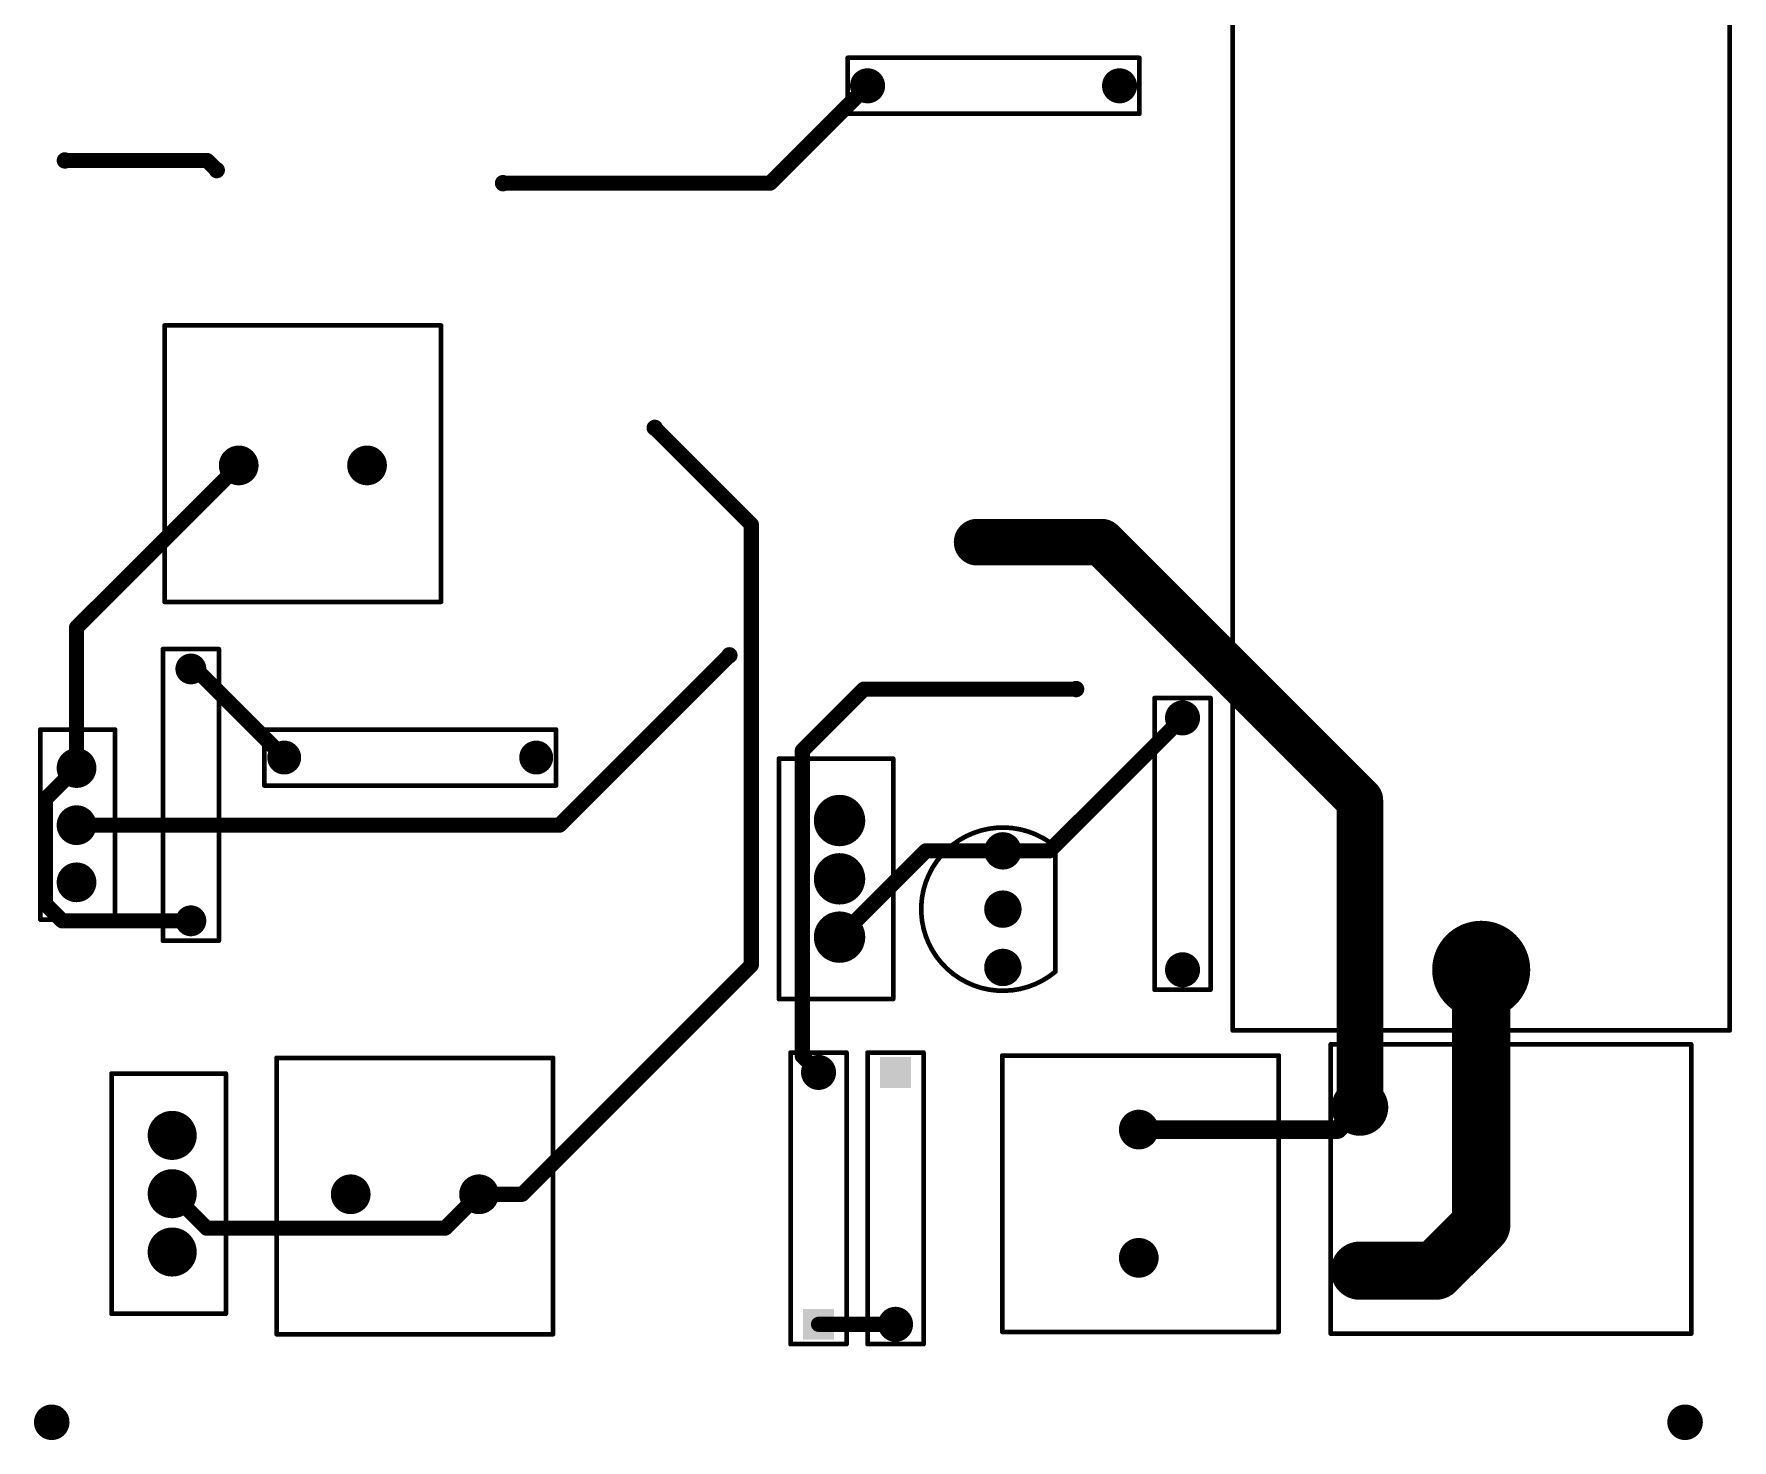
# Model space of a CAD drawing. Header units: millimetres. Extents: x -963 to 6553, y -1367 to 496.
# Drawn here: x 330.3 to 403.1, y 322.9 to 383.2 of the extents above; entities that cross this region are included whole.
import ezdxf

# ---------------------------------------------------------------- set-up
doc = ezdxf.new("R2010")
doc.units = ezdxf.units.MM
doc.header["$LTSCALE"] = 0.5
doc.layers.get('0').update_dxf_attribs({"lineweight": 60})
for name, color, linetype in [('BottomLayer', 5, 'Continuous'), ('MultiLayer', 9, 'Continuous'), ('TopLayer', 1, 'Continuous'), ('TopOverlay', 2, 'Continuous')]:
    doc.layers.add(name, color=color, linetype=linetype)
doc.layers.add('BottomSolder', color=6, linetype='Continuous', plot=False)

# ---------------------------------------------------------------- blocks, each defined once
blk = doc.blocks.new('C_P______100___63B______________4')
at = {"layer": 'BottomLayer', "const_width": 0.7499985}
for points in [[(-3.12502042, 0.07499604, 1), (-2.37501938, 0.07499604, 1)], [(2.37499398, 0.07499604, 1), (3.12499502, 0.07499604, 1)]]:
    blk.add_lwpolyline(points, format="xyb", close=True, dxfattribs=at)
at = {"layer": 'BottomSolder', "const_width": 0.8515984999999999}
for points in [[(-3.17582042, 0.07499604, 1), (-2.32421938, 0.07499604, 1)], [(2.32419398, 0.07499604, 1), (3.17579502, 0.07499604, 1)]]:
    blk.add_lwpolyline(points, format="xyb", close=True, dxfattribs=at)
at = {"layer": 'MultiLayer', "const_width": 0.7499985}
for points in [[(-3.12502042, 0.07499604, 1), (-2.37501938, 0.07499604, 1)], [(2.37499398, 0.07499604, 1), (3.12499502, 0.07499604, 1)]]:
    blk.add_lwpolyline(points, format="xyb", close=True, dxfattribs=at)
at = {"layer": 'TopLayer', "const_width": 0.7499985}
for points in [[(-3.12502042, 0.07499604, 1), (-2.37501938, 0.07499604, 1)], [(2.37499398, 0.07499604, 1), (3.12499502, 0.07499604, 1)]]:
    blk.add_lwpolyline(points, format="xyb", close=True, dxfattribs=at)
at = {"layer": 'TopOverlay', "const_width": 0.1999996}
for points in [[(-5.9250199, -5.925042759999999), (-5.9250199, 5.92497164)], [(-5.9250199, 5.92497164), (5.924994499999999, 5.92497164)], [(5.924994499999999, -5.925042759999999), (5.924994499999999, 5.92497164)], [(-5.9250199, -5.925042759999999), (5.924994499999999, -5.925042759999999)]]:
    blk.add_lwpolyline(points, dxfattribs=at)
at = {"layer": 'TopOverlay', "const_width": 0.0999998}
for points in [[(-5.9750198, 5.92497164, 1), (-5.875019999999999, 5.92497164, 1)], [(-5.9750198, 5.92497164, 1), (-5.875019999999999, 5.92497164, 1)], [(5.8749946, 5.92497164, 1), (5.9749944, 5.92497164, 1)], [(5.8749946, 5.92497164, 1), (5.9749944, 5.92497164, 1)], [(-5.9750198, -5.925042759999999, 1), (-5.875019999999999, -5.925042759999999, 1)], [(-5.9750198, -5.925042759999999, 1), (-5.875019999999999, -5.925042759999999, 1)], [(5.8749946, -5.925042759999999, 1), (5.9749944, -5.925042759999999, 1)], [(5.8749946, -5.925042759999999, 1), (5.9749944, -5.925042759999999, 1)]]:
    blk.add_lwpolyline(points, format="xyb", close=True, dxfattribs=at)
blk = doc.blocks.new('C_P______100___63B______________6')
at = {"layer": 'BottomLayer', "const_width": 0.7499985}
for points in [[(-3.12499756, 0.0750062, 1), (-2.37499652, 0.0750062, 1)], [(2.37501684, 0.0750062, 1), (3.12501788, 0.0750062, 1)]]:
    blk.add_lwpolyline(points, format="xyb", close=True, dxfattribs=at)
at = {"layer": 'BottomSolder', "const_width": 0.8515984999999999}
for points in [[(-3.17579756, 0.0750062, 1), (-2.32419652, 0.0750062, 1)], [(2.32421684, 0.0750062, 1), (3.17581788, 0.0750062, 1)]]:
    blk.add_lwpolyline(points, format="xyb", close=True, dxfattribs=at)
at = {"layer": 'MultiLayer', "const_width": 0.7499985}
for points in [[(-3.12499756, 0.0750062, 1), (-2.37499652, 0.0750062, 1)], [(2.37501684, 0.0750062, 1), (3.12501788, 0.0750062, 1)]]:
    blk.add_lwpolyline(points, format="xyb", close=True, dxfattribs=at)
at = {"layer": 'TopLayer', "const_width": 0.7499985}
for points in [[(-3.12499756, 0.0750062, 1), (-2.37499652, 0.0750062, 1)], [(2.37501684, 0.0750062, 1), (3.12501788, 0.0750062, 1)]]:
    blk.add_lwpolyline(points, format="xyb", close=True, dxfattribs=at)
at = {"layer": 'TopOverlay', "const_width": 0.1999996}
for points in [[(-5.92499704, -5.924981799999999), (-5.92499704, 5.924981799999999)], [(5.92501736, 5.924981799999999), (-5.92499704, 5.924981799999999)], [(5.92501736, -5.924981799999999), (5.92501736, 5.924981799999999)], [(5.92501736, -5.924981799999999), (-5.92499704, -5.924981799999999)]]:
    blk.add_lwpolyline(points, dxfattribs=at)
at = {"layer": 'TopOverlay', "const_width": 0.0999998}
for points in [[(-5.97499694, 5.924981799999999, 1), (-5.87499714, 5.924981799999999, 1)], [(-5.97499694, 5.924981799999999, 1), (-5.87499714, 5.924981799999999, 1)], [(5.87501746, 5.924981799999999, 1), (5.97501726, 5.924981799999999, 1)], [(5.87501746, 5.924981799999999, 1), (5.97501726, 5.924981799999999, 1)], [(-5.97499694, -5.924981799999999, 1), (-5.87499714, -5.924981799999999, 1)], [(-5.97499694, -5.924981799999999, 1), (-5.87499714, -5.924981799999999, 1)], [(5.87501746, -5.924981799999999, 1), (5.97501726, -5.924981799999999, 1)], [(5.87501746, -5.924981799999999, 1), (5.97501726, -5.924981799999999, 1)]]:
    blk.add_lwpolyline(points, format="xyb", close=True, dxfattribs=at)
blk = doc.blocks.new('C_P______100___63B______________17')
at = {"layer": 'BottomLayer', "const_width": 0.7499985}
for points in [[(-3.1249874, 0.07502906, 1), (-2.37498636, 0.07502906, 1)], [(2.3749762, 0.07502906, 1), (3.12497724, 0.07502906, 1)]]:
    blk.add_lwpolyline(points, format="xyb", close=True, dxfattribs=at)
at = {"layer": 'BottomSolder', "const_width": 0.8515984999999999}
for points in [[(-3.1757874, 0.07502906, 1), (-2.32418636, 0.07502906, 1)], [(2.3241762, 0.07502906, 1), (3.17577724, 0.07502906, 1)]]:
    blk.add_lwpolyline(points, format="xyb", close=True, dxfattribs=at)
at = {"layer": 'MultiLayer', "const_width": 0.7499985}
for points in [[(-3.1249874, 0.07502906, 1), (-2.37498636, 0.07502906, 1)], [(2.3749762, 0.07502906, 1), (3.12497724, 0.07502906, 1)]]:
    blk.add_lwpolyline(points, format="xyb", close=True, dxfattribs=at)
at = {"layer": 'TopLayer', "const_width": 0.7499985}
for points in [[(-3.1249874, 0.07502906, 1), (-2.37498636, 0.07502906, 1)], [(2.3749762, 0.07502906, 1), (3.12497724, 0.07502906, 1)]]:
    blk.add_lwpolyline(points, format="xyb", close=True, dxfattribs=at)
at = {"layer": 'TopOverlay', "const_width": 0.1999996}
for points in [[(-5.92498688, 5.92500466), (-5.92498688, -5.92495894)], [(5.92497672, 5.92500466), (-5.92498688, 5.92500466)], [(5.92497672, 5.92500466), (5.92497672, -5.92495894)], [(5.92497672, -5.92495894), (-5.92498688, -5.92495894)]]:
    blk.add_lwpolyline(points, dxfattribs=at)
at = {"layer": 'TopOverlay', "const_width": 0.0999998}
for points in [[(-5.97498678, 5.92500466, 1), (-5.87498698, 5.92500466, 1)], [(-5.97498678, 5.92500466, 1), (-5.87498698, 5.92500466, 1)], [(5.87497682, 5.92500466, 1), (5.97497662, 5.92500466, 1)], [(5.87497682, 5.92500466, 1), (5.97497662, 5.92500466, 1)], [(-5.97498678, -5.92495894, 1), (-5.87498698, -5.92495894, 1)], [(-5.97498678, -5.92495894, 1), (-5.87498698, -5.92495894, 1)], [(5.87497682, -5.92495894, 1), (5.97497662, -5.92495894, 1)], [(5.87497682, -5.92495894, 1), (5.97497662, -5.92495894, 1)]]:
    blk.add_lwpolyline(points, format="xyb", close=True, dxfattribs=at)
blk = doc.blocks.new('VD_BZX_49')
at = {"layer": 'BottomLayer', "const_width": 0.6499986999999999}
for points in [[(-5.725030459999999, -2.794e-05, 1), (-5.075029219999999, -2.794e-05, 1)], [(5.07499874, -2.794e-05, 1), (5.72499998, -2.794e-05, 1)]]:
    blk.add_lwpolyline(points, format="xyb", close=True, dxfattribs=at)
at = {"layer": 'BottomSolder', "const_width": 0.7515987}
for points in [[(-5.77583046, -2.794e-05, 1), (-5.02422922, -2.794e-05, 1)], [(5.02419874, -2.794e-05, 1), (5.77579998, -2.794e-05, 1)]]:
    blk.add_lwpolyline(points, format="xyb", close=True, dxfattribs=at)
at = {"layer": 'MultiLayer', "const_width": 0.6499986999999999}
for points in [[(-5.725030459999999, -2.794e-05, 1), (-5.075029219999999, -2.794e-05, 1)], [(5.07499874, -2.794e-05, 1), (5.72499998, -2.794e-05, 1)]]:
    blk.add_lwpolyline(points, format="xyb", close=True, dxfattribs=at)
at = {"layer": 'TopLayer', "const_width": 0.6499986999999999}
for points in [[(-5.725030459999999, -2.794e-05, 1), (-5.075029219999999, -2.794e-05, 1)], [(5.07499874, -2.794e-05, 1), (5.72499998, -2.794e-05, 1)]]:
    blk.add_lwpolyline(points, format="xyb", close=True, dxfattribs=at)
at = {"layer": 'TopOverlay', "const_width": 0.1999996}
for points in [[(-6.250015439999999, 1.20002046), (-6.250015439999999, -1.20002554)], [(-6.250015439999999, 1.20002046), (6.24998496, 1.20002046)], [(6.24998496, 1.20002046), (6.24998496, -1.20002554)], [(-6.250015439999999, -1.20002554), (6.24998496, -1.20002554)]]:
    blk.add_lwpolyline(points, dxfattribs=at)
at = {"layer": 'TopOverlay', "const_width": 0.0999998}
for points in [[(-6.30001534, 1.20002046, 1), (-6.20001554, 1.20002046, 1)], [(-6.30001534, 1.20002046, 1), (-6.20001554, 1.20002046, 1)], [(6.199985059999999, 1.20002046, 1), (6.299984859999999, 1.20002046, 1)], [(6.199985059999999, 1.20002046, 1), (6.299984859999999, 1.20002046, 1)], [(-6.30001534, -1.20002554, 1), (-6.20001554, -1.20002554, 1)], [(-6.30001534, -1.20002554, 1), (-6.20001554, -1.20002554, 1)], [(6.199985059999999, -1.20002554, 1), (6.299984859999999, -1.20002554, 1)], [(6.199985059999999, -1.20002554, 1), (6.299984859999999, -1.20002554, 1)]]:
    blk.add_lwpolyline(points, format="xyb", close=True, dxfattribs=at)
blk = doc.blocks.new('VD_BZX_50')
at = {"layer": 'BottomLayer', "const_width": 0.6499986999999999}
blk.add_lwpolyline([(5.07497842, 5.08e-06, 1), (5.72497966, 5.08e-06, 1)], format="xyb", close=True, dxfattribs=at)
at = {"layer": 'BottomLayer'}
blk.add_solid([(-4.84000048, 0.56000396), (-5.95999824, 0.56000396), (-4.84000048, -0.5599938), (-5.95999824, -0.5599938)], dxfattribs=at)
at = {"layer": 'BottomSolder', "const_width": 0.7515987}
blk.add_lwpolyline([(5.02417842, 5.08e-06, 1), (5.77577966, 5.08e-06, 1)], format="xyb", close=True, dxfattribs=at)
at = {"layer": 'BottomSolder'}
blk.add_solid([(-4.73840048, 0.66160396), (-6.061598239999999, 0.66160396), (-4.73840048, -0.6615938), (-6.061598239999999, -0.6615938)], dxfattribs=at)
at = {"layer": 'MultiLayer', "const_width": 0.6499986999999999}
blk.add_lwpolyline([(5.07497842, 5.08e-06, 1), (5.72497966, 5.08e-06, 1)], format="xyb", close=True, dxfattribs=at)
at = {"layer": 'MultiLayer'}
blk.add_solid([(-4.84000048, 0.56000396), (-5.95999824, 0.56000396), (-4.84000048, -0.5599938), (-5.95999824, -0.5599938)], dxfattribs=at)
at = {"layer": 'TopLayer', "const_width": 0.6499986999999999}
blk.add_lwpolyline([(5.07497842, 5.08e-06, 1), (5.72497966, 5.08e-06, 1)], format="xyb", close=True, dxfattribs=at)
at = {"layer": 'TopLayer'}
blk.add_solid([(-4.84000048, 0.56000396), (-5.95999824, 0.56000396), (-4.84000048, -0.5599938), (-5.95999824, -0.5599938)], dxfattribs=at)
at = {"layer": 'TopOverlay', "const_width": 0.1999996}
for points in [[(-6.250035759999999, 1.20000268), (-6.250035759999999, -1.19999252)], [(-6.250035759999999, 1.20000268), (6.24996464, 1.20000268)], [(6.24996464, 1.20000268), (6.24996464, -1.19999252)], [(-6.250035759999999, -1.19999252), (6.24996464, -1.19999252)]]:
    blk.add_lwpolyline(points, dxfattribs=at)
at = {"layer": 'TopOverlay', "const_width": 0.0999998}
for points in [[(-6.30003566, 1.20000268, 1), (-6.20003586, 1.20000268, 1)], [(-6.30003566, 1.20000268, 1), (-6.20003586, 1.20000268, 1)], [(6.19996474, 1.20000268, 1), (6.29996454, 1.20000268, 1)], [(6.19996474, 1.20000268, 1), (6.29996454, 1.20000268, 1)], [(-6.30003566, -1.19999252, 1), (-6.20003586, -1.19999252, 1)], [(-6.30003566, -1.19999252, 1), (-6.20003586, -1.19999252, 1)], [(6.19996474, -1.19999252, 1), (6.29996454, -1.19999252, 1)], [(6.19996474, -1.19999252, 1), (6.29996454, -1.19999252, 1)]]:
    blk.add_lwpolyline(points, format="xyb", close=True, dxfattribs=at)
blk = doc.blocks.new('VD_BZX_56')
at = {"layer": 'BottomLayer', "const_width": 0.6499986999999999}
for points in [[(-5.72500506, -2.794e-05, 1), (-5.07500382, -2.794e-05, 1)], [(5.07502414, -2.794e-05, 1), (5.72502538, -2.794e-05, 1)]]:
    blk.add_lwpolyline(points, format="xyb", close=True, dxfattribs=at)
at = {"layer": 'BottomSolder', "const_width": 0.7515987}
for points in [[(-5.77580506, -2.794e-05, 1), (-5.024203819999999, -2.794e-05, 1)], [(5.024224139999999, -2.794e-05, 1), (5.77582538, -2.794e-05, 1)]]:
    blk.add_lwpolyline(points, format="xyb", close=True, dxfattribs=at)
at = {"layer": 'MultiLayer', "const_width": 0.6499986999999999}
for points in [[(-5.72500506, -2.794e-05, 1), (-5.07500382, -2.794e-05, 1)], [(5.07502414, -2.794e-05, 1), (5.72502538, -2.794e-05, 1)]]:
    blk.add_lwpolyline(points, format="xyb", close=True, dxfattribs=at)
at = {"layer": 'TopLayer', "const_width": 0.6499986999999999}
for points in [[(-5.72500506, -2.794e-05, 1), (-5.07500382, -2.794e-05, 1)], [(5.07502414, -2.794e-05, 1), (5.72502538, -2.794e-05, 1)]]:
    blk.add_lwpolyline(points, format="xyb", close=True, dxfattribs=at)
at = {"layer": 'TopOverlay', "const_width": 0.1999996}
for points in [[(-6.249990039999999, -1.20002554), (-6.249990039999999, 1.19996966)], [(-6.249990039999999, 1.19996966), (6.250010359999999, 1.19996966)], [(6.250010359999999, -1.20002554), (6.250010359999999, 1.19996966)], [(-6.249990039999999, -1.20002554), (6.250010359999999, -1.20002554)]]:
    blk.add_lwpolyline(points, dxfattribs=at)
at = {"layer": 'TopOverlay', "const_width": 0.0999998}
for points in [[(-6.29998994, 1.19996966, 1), (-6.19999014, 1.19996966, 1)], [(-6.29998994, 1.19996966, 1), (-6.19999014, 1.19996966, 1)], [(6.20001046, 1.19996966, 1), (6.30001026, 1.19996966, 1)], [(6.20001046, 1.19996966, 1), (6.30001026, 1.19996966, 1)], [(-6.29998994, -1.20002554, 1), (-6.19999014, -1.20002554, 1)], [(-6.29998994, -1.20002554, 1), (-6.19999014, -1.20002554, 1)], [(6.20001046, -1.20002554, 1), (6.30001026, -1.20002554, 1)], [(6.20001046, -1.20002554, 1), (6.30001026, -1.20002554, 1)]]:
    blk.add_lwpolyline(points, format="xyb", close=True, dxfattribs=at)
blk = doc.blocks.new('VD_BZX_57')
at = {"layer": 'BottomLayer', "const_width": 0.55999888}
for points in [[(-5.67996578, 2.032e-05, 1), (-5.1199669, 2.032e-05, 1)], [(5.12001262, 2.032e-05, 1), (5.6800115, 2.032e-05, 1)]]:
    blk.add_lwpolyline(points, format="xyb", close=True, dxfattribs=at)
at = {"layer": 'BottomSolder', "const_width": 0.66159888}
for points in [[(-5.73076578, 2.032e-05, 1), (-5.0691669, 2.032e-05, 1)], [(5.06921262, 2.032e-05, 1), (5.7308115, 2.032e-05, 1)]]:
    blk.add_lwpolyline(points, format="xyb", close=True, dxfattribs=at)
at = {"layer": 'MultiLayer', "const_width": 0.55999888}
for points in [[(-5.67996578, 2.032e-05, 1), (-5.1199669, 2.032e-05, 1)], [(5.12001262, 2.032e-05, 1), (5.6800115, 2.032e-05, 1)]]:
    blk.add_lwpolyline(points, format="xyb", close=True, dxfattribs=at)
at = {"layer": 'TopLayer', "const_width": 0.55999888}
for points in [[(-5.67996578, 2.032e-05, 1), (-5.1199669, 2.032e-05, 1)], [(5.12001262, 2.032e-05, 1), (5.6800115, 2.032e-05, 1)]]:
    blk.add_lwpolyline(points, format="xyb", close=True, dxfattribs=at)
at = {"layer": 'TopOverlay', "const_width": 0.1999996}
for points in [[(-6.250002739999999, -1.19997728), (-6.250002739999999, 1.20001792)], [(6.24999766, 1.20001792), (-6.250002739999999, 1.20001792)], [(6.24999766, -1.19997728), (6.24999766, 1.20001792)], [(6.24999766, -1.19997728), (-6.250002739999999, -1.19997728)]]:
    blk.add_lwpolyline(points, dxfattribs=at)
at = {"layer": 'TopOverlay', "const_width": 0.0999998}
for points in [[(-6.30000264, 1.20001792, 1), (-6.20000284, 1.20001792, 1)], [(-6.30000264, 1.20001792, 1), (-6.20000284, 1.20001792, 1)], [(6.19999776, 1.20001792, 1), (6.29999756, 1.20001792, 1)], [(6.19999776, 1.20001792, 1), (6.29999756, 1.20001792, 1)], [(-6.30000264, -1.19997728, 1), (-6.20000284, -1.19997728, 1)], [(-6.30000264, -1.19997728, 1), (-6.20000284, -1.19997728, 1)], [(6.19999776, -1.19997728, 1), (6.29999756, -1.19997728, 1)], [(6.19999776, -1.19997728, 1), (6.29999756, -1.19997728, 1)]]:
    blk.add_lwpolyline(points, format="xyb", close=True, dxfattribs=at)
blk = doc.blocks.new('VD_BZX_58')
at = {"layer": 'BottomLayer', "const_width": 0.62500002}
for points in [[(-5.712498099999999, -2.54e-05, 1), (-5.08750062, -2.54e-05, 1)], [(5.087480299999999, -2.54e-05, 1), (5.71247778, -2.54e-05, 1)]]:
    blk.add_lwpolyline(points, format="xyb", close=True, dxfattribs=at)
at = {"layer": 'BottomSolder', "const_width": 0.72660002}
for points in [[(-5.7632981, -2.54e-05, 1), (-5.03670062, -2.54e-05, 1)], [(5.0366803, -2.54e-05, 1), (5.763277779999999, -2.54e-05, 1)]]:
    blk.add_lwpolyline(points, format="xyb", close=True, dxfattribs=at)
at = {"layer": 'MultiLayer', "const_width": 0.62500002}
for points in [[(-5.712498099999999, -2.54e-05, 1), (-5.08750062, -2.54e-05, 1)], [(5.087480299999999, -2.54e-05, 1), (5.71247778, -2.54e-05, 1)]]:
    blk.add_lwpolyline(points, format="xyb", close=True, dxfattribs=at)
at = {"layer": 'TopLayer', "const_width": 0.62500002}
for points in [[(-5.712498099999999, -2.54e-05, 1), (-5.08750062, -2.54e-05, 1)], [(5.087480299999999, -2.54e-05, 1), (5.71247778, -2.54e-05, 1)]]:
    blk.add_lwpolyline(points, format="xyb", close=True, dxfattribs=at)
at = {"layer": 'TopOverlay', "const_width": 0.1999996}
for points in [[(-6.24998496, -1.200023), (-6.24998496, 1.1999722)], [(-6.24998496, 1.1999722), (6.250015439999999, 1.1999722)], [(6.250015439999999, -1.200023), (6.250015439999999, 1.1999722)], [(-6.24998496, -1.200023), (6.250015439999999, -1.200023)]]:
    blk.add_lwpolyline(points, dxfattribs=at)
at = {"layer": 'TopOverlay', "const_width": 0.0999998}
for points in [[(-6.299984859999999, 1.1999722, 1), (-6.199985059999999, 1.1999722, 1)], [(-6.299984859999999, 1.1999722, 1), (-6.199985059999999, 1.1999722, 1)], [(6.20001554, 1.1999722, 1), (6.30001534, 1.1999722, 1)], [(6.20001554, 1.1999722, 1), (6.30001534, 1.1999722, 1)], [(-6.299984859999999, -1.200023, 1), (-6.199985059999999, -1.200023, 1)], [(-6.299984859999999, -1.200023, 1), (-6.199985059999999, -1.200023, 1)], [(6.20001554, -1.200023, 1), (6.30001534, -1.200023, 1)], [(6.20001554, -1.200023, 1), (6.30001534, -1.200023, 1)]]:
    blk.add_lwpolyline(points, format="xyb", close=True, dxfattribs=at)
blk = doc.blocks.new('VT_TO92_59')
at = {"layer": 'BottomLayer', "const_width": 0.6999985999999999}
for points in [[(-2.84998414, -1.27e-05, 1), (-2.14998554, -1.27e-05, 1)], [(-0.34996374, -1.27e-05, 1), (0.35003486, -1.27e-05, 1)], [(2.15000586, -1.27e-05, 1), (2.85000446, -1.27e-05, 1)]]:
    blk.add_lwpolyline(points, format="xyb", close=True, dxfattribs=at)
at = {"layer": 'BottomSolder', "const_width": 0.8015985999999999}
for points in [[(-2.90078414, -1.27e-05, 1), (-2.09918554, -1.27e-05, 1)], [(-0.40076374, -1.27e-05, 1), (0.40083486, -1.27e-05, 1)], [(2.09920586, -1.27e-05, 1), (2.90080446, -1.27e-05, 1)]]:
    blk.add_lwpolyline(points, format="xyb", close=True, dxfattribs=at)
at = {"layer": 'MultiLayer', "const_width": 0.6999985999999999}
for points in [[(-2.84998414, -1.27e-05, 1), (-2.14998554, -1.27e-05, 1)], [(-0.34996374, -1.27e-05, 1), (0.35003486, -1.27e-05, 1)], [(2.15000586, -1.27e-05, 1), (2.85000446, -1.27e-05, 1)]]:
    blk.add_lwpolyline(points, format="xyb", close=True, dxfattribs=at)
at = {"layer": 'TopLayer', "const_width": 0.6999985999999999}
for points in [[(-2.84998414, -1.27e-05, 1), (-2.14998554, -1.27e-05, 1)], [(-0.34996374, -1.27e-05, 1), (0.35003486, -1.27e-05, 1)], [(2.15000586, -1.27e-05, 1), (2.85000446, -1.27e-05, 1)]]:
    blk.add_lwpolyline(points, format="xyb", close=True, dxfattribs=at)
at = {"layer": 'TopOverlay', "const_width": 0.1999996}
blk.add_lwpolyline([(-2.68115542, -2.24975674, -2.144506920509559), (2.68115542, -2.24975674)], format="xyb", dxfattribs=at)
at = {"layer": 'TopOverlay', "const_width": 0.0999998}
for points in [[(-2.73115532, -2.24975674, 1), (-2.63115552, -2.24975674, 1)], [(-2.73113754, -2.2497415, 1), (-2.63113774, -2.2497415, 1)], [(2.63115552, -2.24975674, 1), (2.73115532, -2.24975674, 1)], [(2.63115806, -2.2497415, 1), (2.73115786, -2.2497415, 1)]]:
    blk.add_lwpolyline(points, format="xyb", close=True, dxfattribs=at)
at = {"layer": 'TopOverlay', "const_width": 0.1999996}
blk.add_lwpolyline([(2.68115796, -2.2497415), (-2.68113764, -2.2497415)], dxfattribs=at)
blk = doc.blocks.new('VT_TO220_60')
at = {"layer": 'BottomLayer', "const_width": 1.00000054}
for points in [[(-2.9999559, 2.54e-05, 1), (-1.9999579, 2.54e-05, 1)], [(-0.4999863, 2.54e-05, 1), (0.5000117, 2.54e-05, 1)], [(2.0000341, 2.54e-05, 1), (3.0000321, 2.54e-05, 1)]]:
    blk.add_lwpolyline(points, format="xyb", close=True, dxfattribs=at)
at = {"layer": 'BottomSolder', "const_width": 1.10160054}
for points in [[(-3.0507559, 2.54e-05, 1), (-1.9491579, 2.54e-05, 1)], [(-0.5507863, 2.54e-05, 1), (0.5508117, 2.54e-05, 1)], [(1.9492341, 2.54e-05, 1), (3.0508321, 2.54e-05, 1)]]:
    blk.add_lwpolyline(points, format="xyb", close=True, dxfattribs=at)
at = {"layer": 'MultiLayer', "const_width": 1.00000054}
for points in [[(-2.9999559, 2.54e-05, 1), (-1.9999579, 2.54e-05, 1)], [(-0.4999863, 2.54e-05, 1), (0.5000117, 2.54e-05, 1)], [(2.0000341, 2.54e-05, 1), (3.0000321, 2.54e-05, 1)]]:
    blk.add_lwpolyline(points, format="xyb", close=True, dxfattribs=at)
at = {"layer": 'TopLayer', "const_width": 1.00000054}
for points in [[(-2.9999559, 2.54e-05, 1), (-1.9999579, 2.54e-05, 1)], [(-0.4999863, 2.54e-05, 1), (0.5000117, 2.54e-05, 1)], [(2.0000341, 2.54e-05, 1), (3.0000321, 2.54e-05, 1)]]:
    blk.add_lwpolyline(points, format="xyb", close=True, dxfattribs=at)
at = {"layer": 'TopOverlay', "const_width": 0.1999996}
for points in [[(5.1500151, 2.6000202), (-5.1499897, 2.6000202)], [(-5.1499897, -2.2999954), (-5.1499897, 2.6000202)], [(5.1500151, -2.2999954), (5.1500151, 2.6000202)], [(5.1500151, -2.2999954), (-5.1499897, -2.2999954)]]:
    blk.add_lwpolyline(points, dxfattribs=at)
at = {"layer": 'TopOverlay', "const_width": 0.0999998}
for points in [[(-5.199989599999999, 2.6000202, 1), (-5.099989799999999, 2.6000202, 1)], [(-5.199989599999999, 2.6000202, 1), (-5.099989799999999, 2.6000202, 1)], [(5.1000152, 2.6000202, 1), (5.200015, 2.6000202, 1)], [(5.1000152, 2.6000202, 1), (5.200015, 2.6000202, 1)], [(-5.199989599999999, -2.2999954, 1), (-5.099989799999999, -2.2999954, 1)], [(-5.199989599999999, -2.2999954, 1), (-5.099989799999999, -2.2999954, 1)], [(5.1000152, -2.2999954, 1), (5.200015, -2.2999954, 1)], [(5.1000152, -2.2999954, 1), (5.200015, -2.2999954, 1)]]:
    blk.add_lwpolyline(points, format="xyb", close=True, dxfattribs=at)
blk = doc.blocks.new('VT_TO126_61')
at = {"layer": 'BottomLayer', "const_width": 0.7499985}
for points in [[(-2.82502356, 1.524e-05, 1), (-2.07502252, 1.524e-05, 1)], [(-0.37504116, 1.524e-05, 1), (0.37495988, 1.524e-05, 1)], [(2.07499204, 1.524e-05, 1), (2.82499308, 1.524e-05, 1)]]:
    blk.add_lwpolyline(points, format="xyb", close=True, dxfattribs=at)
at = {"layer": 'BottomSolder', "const_width": 0.8515984999999999}
for points in [[(-2.87582356, 1.524e-05, 1), (-2.02422252, 1.524e-05, 1)], [(-0.42584116, 1.524e-05, 1), (0.42575988, 1.524e-05, 1)], [(2.02419204, 1.524e-05, 1), (2.87579308, 1.524e-05, 1)]]:
    blk.add_lwpolyline(points, format="xyb", close=True, dxfattribs=at)
at = {"layer": 'MultiLayer', "const_width": 0.7499985}
for points in [[(-2.82502356, 1.524e-05, 1), (-2.07502252, 1.524e-05, 1)], [(-0.37504116, 1.524e-05, 1), (0.37495988, 1.524e-05, 1)], [(2.07499204, 1.524e-05, 1), (2.82499308, 1.524e-05, 1)]]:
    blk.add_lwpolyline(points, format="xyb", close=True, dxfattribs=at)
at = {"layer": 'TopLayer', "const_width": 0.7499985}
for points in [[(-2.82502356, 1.524e-05, 1), (-2.07502252, 1.524e-05, 1)], [(-0.37504116, 1.524e-05, 1), (0.37495988, 1.524e-05, 1)], [(2.07499204, 1.524e-05, 1), (2.82499308, 1.524e-05, 1)]]:
    blk.add_lwpolyline(points, format="xyb", close=True, dxfattribs=at)
at = {"layer": 'TopOverlay', "const_width": 0.1999996}
for points in [[(-4.05001984, 1.64999924), (-4.05001984, -1.54999436)], [(-4.05001984, 1.64999924), (4.09997656, 1.64999924)], [(4.09997656, 1.64999924), (4.09997656, -1.54999436)], [(-4.05001984, -1.54999436), (4.09997656, -1.54999436)]]:
    blk.add_lwpolyline(points, dxfattribs=at)
at = {"layer": 'TopOverlay', "const_width": 0.0999998}
for points in [[(-4.10001974, 1.64999924, 1), (-4.00001994, 1.64999924, 1)], [(-4.10001974, 1.64999924, 1), (-4.00001994, 1.64999924, 1)], [(4.04997666, 1.64999924, 1), (4.14997646, 1.64999924, 1)], [(4.04997666, 1.64999924, 1), (4.14997646, 1.64999924, 1)], [(-4.10001974, -1.54999436, 1), (-4.00001994, -1.54999436, 1)], [(-4.10001974, -1.54999436, 1), (-4.00001994, -1.54999436, 1)], [(4.04997666, -1.54999436, 1), (4.14997646, -1.54999436, 1)], [(4.04997666, -1.54999436, 1), (4.14997646, -1.54999436, 1)]]:
    blk.add_lwpolyline(points, format="xyb", close=True, dxfattribs=at)
blk = doc.blocks.new('VT_TO220_62')
at = {"layer": 'BottomLayer', "const_width": 0.9499981}
for points in [[(-2.97495976, 1.778e-05, 1), (-2.02495912, 1.778e-05, 1)], [(-0.47499016, 1.778e-05, 1), (0.47501048, 1.778e-05, 1)], [(2.02503024, 1.778e-05, 1), (2.97503088, 1.778e-05, 1)]]:
    blk.add_lwpolyline(points, format="xyb", close=True, dxfattribs=at)
at = {"layer": 'BottomSolder', "const_width": 1.0515981}
for points in [[(-3.02575976, 1.778e-05, 1), (-1.97415912, 1.778e-05, 1)], [(-0.52579016, 1.778e-05, 1), (0.52581048, 1.778e-05, 1)], [(1.97423024, 1.778e-05, 1), (3.02583088, 1.778e-05, 1)]]:
    blk.add_lwpolyline(points, format="xyb", close=True, dxfattribs=at)
at = {"layer": 'MultiLayer', "const_width": 0.9499981}
for points in [[(-2.97495976, 1.778e-05, 1), (-2.02495912, 1.778e-05, 1)], [(-0.47499016, 1.778e-05, 1), (0.47501048, 1.778e-05, 1)], [(2.02503024, 1.778e-05, 1), (2.97503088, 1.778e-05, 1)]]:
    blk.add_lwpolyline(points, format="xyb", close=True, dxfattribs=at)
at = {"layer": 'TopLayer', "const_width": 0.9499981}
for points in [[(-2.97495976, 1.778e-05, 1), (-2.02495912, 1.778e-05, 1)], [(-0.47499016, 1.778e-05, 1), (0.47501048, 1.778e-05, 1)], [(2.02503024, 1.778e-05, 1), (2.97503088, 1.778e-05, 1)]]:
    blk.add_lwpolyline(points, format="xyb", close=True, dxfattribs=at)
at = {"layer": 'TopOverlay', "const_width": 0.1999996}
for points in [[(5.15001256, 2.60001258), (-5.14999224, 2.60001258)], [(-5.14999224, -2.30000302), (-5.14999224, 2.60001258)], [(5.15001256, -2.30000302), (5.15001256, 2.60001258)], [(5.15001256, -2.30000302), (-5.14999224, -2.30000302)]]:
    blk.add_lwpolyline(points, dxfattribs=at)
at = {"layer": 'TopOverlay', "const_width": 0.0999998}
for points in [[(-5.19999214, 2.60001258, 1), (-5.09999234, 2.60001258, 1)], [(-5.19999214, 2.60001258, 1), (-5.09999234, 2.60001258, 1)], [(5.10001266, 2.60001258, 1), (5.20001246, 2.60001258, 1)], [(5.10001266, 2.60001258, 1), (5.20001246, 2.60001258, 1)], [(-5.19999214, -2.30000302, 1), (-5.09999234, -2.30000302, 1)], [(-5.19999214, -2.30000302, 1), (-5.09999234, -2.30000302, 1)], [(5.10001266, -2.30000302, 1), (5.20001246, -2.30000302, 1)], [(5.10001266, -2.30000302, 1), (5.20001246, -2.30000302, 1)]]:
    blk.add_lwpolyline(points, format="xyb", close=True, dxfattribs=at)
blk = doc.blocks.new('B______70')
at = {"layer": 'BottomLayer', "const_width": 1.11499904}
for points in [[(-4.05752808, -7.99999416, 1), (-2.94252904, -7.99999416, 1)], [(2.94245792, -7.99999416, 1), (4.05745696, -7.99999416, 1)]]:
    blk.add_lwpolyline(points, format="xyb", close=True, dxfattribs=at)
at = {"layer": 'BottomSolder', "const_width": 1.21659904}
for points in [[(-4.10832808, -7.99999416, 1), (-2.89172904, -7.99999416, 1)], [(2.89165792, -7.99999416, 1), (4.108256959999999, -7.99999416, 1)]]:
    blk.add_lwpolyline(points, format="xyb", close=True, dxfattribs=at)
at = {"layer": 'MultiLayer', "const_width": 1.11499904}
for points in [[(-4.05752808, -7.99999416, 1), (-2.94252904, -7.99999416, 1)], [(2.94245792, -7.99999416, 1), (4.05745696, -7.99999416, 1)]]:
    blk.add_lwpolyline(points, format="xyb", close=True, dxfattribs=at)
at = {"layer": 'TopLayer', "const_width": 1.11499904}
for points in [[(-4.05752808, -7.99999416, 1), (-2.94252904, -7.99999416, 1)], [(2.94245792, -7.99999416, 1), (4.05745696, -7.99999416, 1)]]:
    blk.add_lwpolyline(points, format="xyb", close=True, dxfattribs=at)
at = {"layer": 'TopOverlay', "const_width": 0.1999996}
for points in [[(-6.19999776, 6.19997744), (6.19997744, 6.19997744)], [(-6.19999776, 6.19997744), (-6.19999776, -9.24997896)], [(6.19997744, 6.19997744), (6.19997744, -9.24997896)], [(-6.19999776, -9.24997896), (6.19997744, -9.24997896)]]:
    blk.add_lwpolyline(points, dxfattribs=at)
at = {"layer": 'TopOverlay', "const_width": 0.0999998}
for points in [[(-6.24999766, 6.19997744, 1), (-6.14999786, 6.19997744, 1)], [(-6.24999766, 6.19997744, 1), (-6.14999786, 6.19997744, 1)], [(6.14997754, 6.19997744, 1), (6.24997734, 6.19997744, 1)], [(6.14997754, 6.19997744, 1), (6.24997734, 6.19997744, 1)], [(-6.24999766, -9.24997896, 1), (-6.14999786, -9.24997896, 1)], [(-6.24999766, -9.24997896, 1), (-6.14999786, -9.24997896, 1)], [(6.14997754, -9.24997896, 1), (6.24997734, -9.24997896, 1)], [(6.14997754, -9.24997896, 1), (6.24997734, -9.24997896, 1)]]:
    blk.add_lwpolyline(points, format="xyb", close=True, dxfattribs=at)
blk = doc.blocks.new('VD_BZX_71')
at = {"layer": 'BottomLayer', "const_width": 0.6499986999999999}
blk.add_lwpolyline([(5.074996199999999, 2.54e-05, 1), (5.72499744, 2.54e-05, 1)], format="xyb", close=True, dxfattribs=at)
at = {"layer": 'BottomLayer'}
blk.add_solid([(-4.839982699999999, 0.5600242799999999), (-5.95998046, 0.5600242799999999), (-4.839982699999999, -0.55997348), (-5.95998046, -0.55997348)], dxfattribs=at)
at = {"layer": 'BottomSolder', "const_width": 0.7515987}
blk.add_lwpolyline([(5.0241962, 2.54e-05, 1), (5.77579744, 2.54e-05, 1)], format="xyb", close=True, dxfattribs=at)
at = {"layer": 'BottomSolder'}
blk.add_solid([(-4.7383827, 0.66162428), (-6.06158046, 0.66162428), (-4.7383827, -0.6615734799999999), (-6.06158046, -0.6615734799999999)], dxfattribs=at)
at = {"layer": 'MultiLayer', "const_width": 0.6499986999999999}
blk.add_lwpolyline([(5.074996199999999, 2.54e-05, 1), (5.72499744, 2.54e-05, 1)], format="xyb", close=True, dxfattribs=at)
at = {"layer": 'MultiLayer'}
blk.add_solid([(-4.839982699999999, 0.5600242799999999), (-5.95998046, 0.5600242799999999), (-4.839982699999999, -0.55997348), (-5.95998046, -0.55997348)], dxfattribs=at)
at = {"layer": 'TopLayer', "const_width": 0.6499986999999999}
blk.add_lwpolyline([(5.074996199999999, 2.54e-05, 1), (5.72499744, 2.54e-05, 1)], format="xyb", close=True, dxfattribs=at)
at = {"layer": 'TopLayer'}
blk.add_solid([(-4.839982699999999, 0.5600242799999999), (-5.95998046, 0.5600242799999999), (-4.839982699999999, -0.55997348), (-5.95998046, -0.55997348)], dxfattribs=at)
at = {"layer": 'TopOverlay', "const_width": 0.1999996}
for points in [[(6.25003322, 1.200023), (-6.24996718, 1.200023)], [(-6.24996718, -1.1999722), (-6.24996718, 1.200023)], [(6.25003322, -1.1999722), (6.25003322, 1.200023)], [(6.25003322, -1.1999722), (-6.24996718, -1.1999722)]]:
    blk.add_lwpolyline(points, dxfattribs=at)
at = {"layer": 'TopOverlay', "const_width": 0.0999998}
for points in [[(-6.29996708, 1.200023, 1), (-6.19996728, 1.200023, 1)], [(-6.29996708, 1.200023, 1), (-6.19996728, 1.200023, 1)], [(6.200033319999999, 1.200023, 1), (6.300033119999999, 1.200023, 1)], [(6.200033319999999, 1.200023, 1), (6.300033119999999, 1.200023, 1)], [(-6.29996708, -1.1999722, 1), (-6.19996728, -1.1999722, 1)], [(-6.29996708, -1.1999722, 1), (-6.19996728, -1.1999722, 1)], [(6.200033319999999, -1.1999722, 1), (6.300033119999999, -1.1999722, 1)], [(6.200033319999999, -1.1999722, 1), (6.300033119999999, -1.1999722, 1)]]:
    blk.add_lwpolyline(points, format="xyb", close=True, dxfattribs=at)

msp = doc.modelspace()

# ---------------------------------------------------------------- linework, layer by layer
at = {"layer": 'BottomLayer'}
for points, const_width in [([(366.0103143553331, 380.9904971743165), (361.8371451553331, 376.8173279743165)], 0.6500012399999999), ([(337.7051410953331, 377.7905264343165), (331.6103399753331, 377.7905264343165)], 0.6500012399999999), ([(338.1195395553332, 377.3761279743165), (337.7051410953331, 377.7905264343165)], 0.6500012399999999), ([(361.8371451553331, 376.8173279743165), (350.3877395553332, 376.8173279743165)], 0.6500012399999999), ([(361.0303395553332, 362.1869279743165), (356.8901395553331, 366.3271279743165)], 0.6500012399999999), ([(339.0603555553331, 364.7154979743165), (332.1103567553331, 357.7654991743165)], 0.6500012399999999), ([(361.0303395553332, 343.2893279743165), (361.0303395553332, 362.1869279743165)], 0.6500012399999999), ([(376.0417395553332, 361.4249279743165), (370.7077395553331, 361.4249279743165)], 2.00000108), ([(387.1103483553333, 350.3563191743165), (376.0417395553332, 361.4249279743165)], 2.00000108), ([(332.1103567553331, 351.7405175743165), (332.1103567553331, 357.7654991743165)], 0.6500012399999999), ([(360.0905395553332, 356.5735279743164), (352.8074959553331, 349.2904843743165)], 0.6500012399999999), ([(337.2103719553331, 355.9904963743165), (337.0103215553331, 355.9904963743165)], 0.6500012399999999), ([(341.0103643553332, 352.1905039743165), (337.2103719553331, 355.9904963743165)], 0.6500012399999999), ([(365.8563395553331, 355.1257279743165), (363.2147395553332, 352.4841279743165)], 0.6500012399999999), ([(374.9495395553331, 355.1257279743165), (365.8563395553331, 355.1257279743165)], 0.6500012399999999), ([(379.5103127553332, 353.8905259743165), (373.8102987553332, 348.1905119743165)], 0.6500012399999999), ([(363.2147395553332, 339.3861099743165), (363.2147395553332, 352.4841279743165)], 0.6500012399999999), ([(332.1103567553331, 351.7405175743165), (330.7789395553332, 350.4091003743165)], 0.6500012399999999), ([(387.1103483553333, 337.1904831743165), (387.1103483553333, 350.3563191743165)], 2.00000108), ([(330.7789395553332, 345.9055279743165), (330.7789395553332, 350.4091003743165)], 0.6500012399999999), ([(352.8074959553331, 349.2904843743165), (332.1103567553331, 349.2904843743165)], 0.6500012399999999), ([(368.5103347553331, 348.1905119743165), (364.8103167553331, 344.4904939743165)], 0.6500012399999999), ([(371.8103535553331, 348.1905119743165), (368.5103347553331, 348.1905119743165)], 0.6500012399999999), ([(373.8102987553332, 348.1905119743165), (371.8103535553331, 348.1905119743165)], 0.6500012399999999), ([(331.4939495553331, 345.1905179743165), (330.7789395553332, 345.9055279743165)], 0.6500012399999999), ([(337.0103215553331, 345.1905179743165), (331.4939495553331, 345.1905179743165)], 0.6500012399999999), ([(392.310337955333, 332.1529519743165), (392.310337955333, 343.0904967743165)], 2.50000008), ([(361.0303395553332, 343.2893279743165), (351.2065339553332, 333.4655223743165)], 0.6500012399999999), ([(363.9103439553331, 338.6905055743165), (363.2147395553332, 339.3861099743165)], 0.6500012399999999), ([(386.710338995333, 336.7905271543165), (386.1603350153331, 336.2405231743165)], 0.80000094), ([(386.7103923353333, 336.7905271543165), (386.710338995333, 336.7905271543165)], 0.6500012399999999), ([(387.1103483553333, 337.1904831743165), (386.7103923353333, 336.7905271543165)], 0.6500012399999999), ([(386.1603350153331, 336.2405231743165), (377.6353355553331, 336.2405231743165)], 0.80000094), ([(337.6891111553332, 332.0117279743165), (336.2103231553331, 333.4905159743165)], 0.6500012399999999), ([(349.3603603553331, 333.4655223743165), (347.9065659553331, 332.0117279743165)], 0.6500012399999999), ([(351.2065339553332, 333.4655223743165), (349.3603603553331, 333.4655223743165)], 0.6500012399999999), ([(392.310337955333, 332.1529519743165), (390.3478831553333, 330.1904971743165)], 2.50000008), ([(347.9065659553331, 332.0117279743165), (337.6891111553332, 332.0117279743165)], 0.6500012399999999), ([(390.3478831553333, 330.1904971743165), (387.1103483553333, 330.1904971743165)], 2.50000008), ([(367.2103119553332, 327.8905271743165), (363.9103439553331, 327.8905271743165)], 0.6500012399999999)]:
    msp.add_lwpolyline(points, dxfattribs=dict(at, const_width=const_width))
for points, const_width in [([(366.1728133953332, 380.9904971743165, -1), (365.8478153153332, 380.9904971743165, -1)], 0.32500062), ([(331.7853408953331, 377.7905264343165, -1), (331.4353390553331, 377.7905264343165, -1)], 0.3499993), ([(331.7728390153331, 377.7905264343165, -1), (331.4478409353331, 377.7905264343165, -1)], 0.32500062), ([(337.8676401353332, 377.7905264343165, -1), (337.5426420553331, 377.7905264343165, -1)], 0.32500062), ([(337.8676401353332, 377.7905264343165, -1), (337.5426420553331, 377.7905264343165, -1)], 0.32500062), ([(338.2945404753332, 377.3761279743165, -1), (337.9445386353332, 377.3761279743165, -1)], 0.3499993), ([(338.2820385953331, 377.3761279743165, -1), (337.9570405153331, 377.3761279743165, -1)], 0.32500062), ([(350.5627404753332, 376.8173279743165, -1), (350.2127386353332, 376.8173279743165, -1)], 0.3499993), ([(350.5502385953331, 376.8173279743165, -1), (350.2252405153331, 376.8173279743165, -1)], 0.32500062), ([(361.9996441953331, 376.8173279743165, -1), (361.6746461153332, 376.8173279743165, -1)], 0.32500062), ([(361.9996441953331, 376.8173279743165, -1), (361.6746461153332, 376.8173279743165, -1)], 0.32500062), ([(357.0651404753331, 366.3271279743165, -1), (356.7151386353331, 366.3271279743165, -1)], 0.3499993), ([(357.0526385953332, 366.3271279743165, -1), (356.7276405153332, 366.3271279743165, -1)], 0.32500062), ([(339.2228545953332, 364.7154979743165, -1), (338.8978565153332, 364.7154979743165, -1)], 0.32500062), ([(361.1928385953331, 362.1869279743165, -1), (360.8678405153331, 362.1869279743165, -1)], 0.32500062), ([(361.1928385953331, 362.1869279743165, -1), (360.8678405153331, 362.1869279743165, -1)], 0.32500062), ([(371.2077385553332, 361.4249279743165, -1), (370.2077405553332, 361.4249279743165, -1)], 1.00000054), ([(376.5417385553332, 361.4249279743165, -1), (375.5417405553331, 361.4249279743165, -1)], 1.00000054), ([(376.5417385553332, 361.4249279743165, -1), (375.5417405553331, 361.4249279743165, -1)], 1.00000054), ([(370.8827404753331, 361.4249279743165, -1), (370.5327386353331, 361.4249279743165, -1)], 0.3499993), ([(332.2728557953332, 357.7654991743165, -1), (331.9478577153332, 357.7654991743165, -1)], 0.32500062), ([(332.2728557953332, 357.7654991743165, -1), (331.9478577153332, 357.7654991743165, -1)], 0.32500062), ([(360.2655404753332, 356.5735279743164, -1), (359.9155386353332, 356.5735279743164, -1)], 0.3499993), ([(360.2530385953331, 356.5735279743164, -1), (359.9280405153331, 356.5735279743164, -1)], 0.32500062), ([(337.1728205953332, 355.9904963743165, -1), (336.8478225153332, 355.9904963743165, -1)], 0.32500062), ([(337.3728709953332, 355.9904963743165, -1), (337.0478729153331, 355.9904963743165, -1)], 0.32500062), ([(337.3728709953332, 355.9904963743165, -1), (337.0478729153331, 355.9904963743165, -1)], 0.32500062), ([(366.0188385953331, 355.1257279743165, -1), (365.6938405153331, 355.1257279743165, -1)], 0.32500062), ([(366.0188385953331, 355.1257279743165, -1), (365.6938405153331, 355.1257279743165, -1)], 0.32500062), ([(375.1245404753331, 355.1257279743165, -1), (374.7745386353331, 355.1257279743165, -1)], 0.3499993), ([(375.1120385953332, 355.1257279743165, -1), (374.7870405153332, 355.1257279743165, -1)], 0.32500062), ([(379.6728117953331, 353.8905259743165, -1), (379.3478137153331, 353.8905259743165, -1)], 0.32500062), ([(341.1728633953331, 352.1905039743165, -1), (340.8478653153331, 352.1905039743165, -1)], 0.32500062), ([(363.3772385953331, 352.4841279743165, -1), (363.0522405153331, 352.4841279743165, -1)], 0.32500062), ([(363.3772385953331, 352.4841279743165, -1), (363.0522405153331, 352.4841279743165, -1)], 0.32500062), ([(332.2728557953332, 351.7405175743165, -1), (331.9478577153332, 351.7405175743165, -1)], 0.32500062), ([(332.2728557953332, 351.7405175743165, -1), (331.9478577153332, 351.7405175743165, -1)], 0.32500062), ([(387.6103473553331, 350.3563191743165, -1), (386.6103493553331, 350.3563191743165, -1)], 1.00000054), ([(387.6103473553331, 350.3563191743165, -1), (386.6103493553331, 350.3563191743165, -1)], 1.00000054), ([(330.9414385953331, 350.4091003743165, -1), (330.6164405153331, 350.4091003743165, -1)], 0.32500062), ([(330.9414385953331, 350.4091003743165, -1), (330.6164405153331, 350.4091003743165, -1)], 0.32500062), ([(332.2728557953332, 349.2904843743165, -1), (331.9478577153332, 349.2904843743165, -1)], 0.32500062), ([(352.9699949953331, 349.2904843743165, -1), (352.6449969153332, 349.2904843743165, -1)], 0.32500062), ([(352.9699949953331, 349.2904843743165, -1), (352.6449969153332, 349.2904843743165, -1)], 0.32500062), ([(368.6728337953332, 348.1905119743165, -1), (368.3478357153331, 348.1905119743165, -1)], 0.32500062), ([(368.6728337953332, 348.1905119743165, -1), (368.3478357153331, 348.1905119743165, -1)], 0.32500062), ([(371.9728525953332, 348.1905119743165, -1), (371.6478545153332, 348.1905119743165, -1)], 0.32500062), ([(371.9728525953332, 348.1905119743165, -1), (371.6478545153332, 348.1905119743165, -1)], 0.32500062), ([(373.9727977953331, 348.1905119743165, -1), (373.6477997153331, 348.1905119743165, -1)], 0.32500062), ([(373.9727977953331, 348.1905119743165, -1), (373.6477997153331, 348.1905119743165, -1)], 0.32500062), ([(330.9414385953331, 345.9055279743165, -1), (330.6164405153331, 345.9055279743165, -1)], 0.32500062), ([(330.9414385953331, 345.9055279743165, -1), (330.6164405153331, 345.9055279743165, -1)], 0.32500062), ([(331.6564485953331, 345.1905179743165, -1), (331.3314505153331, 345.1905179743165, -1)], 0.32500062), ([(331.6564485953331, 345.1905179743165, -1), (331.3314505153331, 345.1905179743165, -1)], 0.32500062), ([(337.1728205953332, 345.1905179743165, -1), (336.8478225153332, 345.1905179743165, -1)], 0.32500062), ([(392.310337955333, 342.0904962343164, -1), (392.310337955333, 344.0904973143165, -1)], 1.99999854), ([(364.9728157953332, 344.4904939743165, -1), (364.6478177153331, 344.4904939743165, -1)], 0.32500062), ([(392.9353379753333, 343.0904967743165, -1), (391.6853379353332, 343.0904967743165, -1)], 1.25000004), ([(361.1928385953331, 343.2893279743165, -1), (360.8678405153331, 343.2893279743165, -1)], 0.32500062), ([(361.1928385953331, 343.2893279743165, -1), (360.8678405153331, 343.2893279743165, -1)], 0.32500062), ([(363.3772385953331, 339.3861099743165, -1), (363.0522405153331, 339.3861099743165, -1)], 0.32500062), ([(363.3772385953331, 339.3861099743165, -1), (363.0522405153331, 339.3861099743165, -1)], 0.32500062), ([(364.0728429953331, 338.6905055743165, -1), (363.7478449153332, 338.6905055743165, -1)], 0.32500062), ([(387.6103473553331, 337.1904831743165, -1), (386.6103493553331, 337.1904831743165, -1)], 1.00000054), ([(386.910338595333, 336.7905271543165, -1), (386.5103393953331, 336.7905271543165, -1)], 0.3999992), ([(386.8728380353331, 336.7905271543165, -1), (386.547839955333, 336.7905271543165, -1)], 0.32500062), ([(386.8728913753331, 336.7905271543165, -1), (386.5478932953332, 336.7905271543165, -1)], 0.32500062), ([(386.8728913753331, 336.7905271543165, -1), (386.5478932953332, 336.7905271543165, -1)], 0.32500062), ([(387.2728473953333, 337.1904831743165, -1), (386.9478493153332, 337.1904831743165, -1)], 0.32500062), ([(377.8353351553332, 336.2405231743165, -1), (377.4353359553331, 336.2405231743165, -1)], 0.3999992), ([(386.360334615333, 336.2405231743165, -1), (385.9603354153331, 336.2405231743165, -1)], 0.3999992), ([(386.360334615333, 336.2405231743165, -1), (385.9603354153331, 336.2405231743165, -1)], 0.3999992), ([(336.3728221953331, 333.4905159743165, -1), (336.0478241153331, 333.4905159743165, -1)], 0.32500062), ([(349.5228593953332, 333.4655223743165, -1), (349.1978613153332, 333.4655223743165, -1)], 0.32500062), ([(349.5228593953332, 333.4655223743165, -1), (349.1978613153332, 333.4655223743165, -1)], 0.32500062), ([(351.3690329953331, 333.4655223743165, -1), (351.0440349153331, 333.4655223743165, -1)], 0.32500062), ([(351.3690329953331, 333.4655223743165, -1), (351.0440349153331, 333.4655223743165, -1)], 0.32500062), ([(392.9353379753333, 332.1529519743165, -1), (391.6853379353332, 332.1529519743165, -1)], 1.25000004), ([(392.9353379753333, 332.1529519743165, -1), (391.6853379353332, 332.1529519743165, -1)], 1.25000004), ([(337.8516101953331, 332.0117279743165, -1), (337.5266121153331, 332.0117279743165, -1)], 0.32500062), ([(337.8516101953331, 332.0117279743165, -1), (337.5266121153331, 332.0117279743165, -1)], 0.32500062), ([(348.0690649953332, 332.0117279743165, -1), (347.7440669153332, 332.0117279743165, -1)], 0.32500062), ([(348.0690649953332, 332.0117279743165, -1), (347.7440669153332, 332.0117279743165, -1)], 0.32500062), ([(387.735348375333, 330.1904971743165, -1), (386.485348335333, 330.1904971743165, -1)], 1.25000004), ([(390.9728831753331, 330.1904971743165, -1), (389.7228831353331, 330.1904971743165, -1)], 1.25000004), ([(390.9728831753331, 330.1904971743165, -1), (389.7228831353331, 330.1904971743165, -1)], 1.25000004), ([(364.0728429953331, 327.8905271743165, -1), (363.7478449153332, 327.8905271743165, -1)], 0.32500062), ([(367.3728109953331, 327.8905271743165, -1), (367.0478129153331, 327.8905271743165, -1)], 0.32500062), ([(331.4289153953332, 323.6905304943165, -1), (330.6669153953331, 323.6905304943165, -1)], 0.762), ([(401.4289404953332, 323.6905304943165, -1), (400.6669404953331, 323.6905304943165, -1)], 0.762)]:
    msp.add_lwpolyline(points, format="xyb", close=True, dxfattribs=dict(at, const_width=const_width))
at = {"layer": 'BottomSolder', "const_width": 2.10159854}
msp.add_lwpolyline([(392.310337955333, 342.0396962343165, -1), (392.310337955333, 344.1412973143165, -1)], format="xyb", close=True, dxfattribs=at)
at = {"layer": 'MultiLayer', "const_width": 1.99999854}
msp.add_lwpolyline([(392.310337955333, 342.0904962343164, -1), (392.310337955333, 344.0904973143165, -1)], format="xyb", close=True, dxfattribs=at)
at = {"layer": 'TopLayer', "const_width": 1.99999854}
msp.add_lwpolyline([(392.310337955333, 342.0904962343164, -1), (392.310337955333, 344.0904973143165, -1)], format="xyb", close=True, dxfattribs=at)
at = {"layer": 'TopOverlay', "const_width": 0.1999996}
for points in [[(381.660321155333, 340.4905019743165), (381.660321155333, 418.5905235743165)], [(402.960354755333, 340.4905019743165), (402.960354755333, 418.5905235743165)], [(402.960354755333, 340.4905019743165), (381.660321155333, 340.4905019743165)]]:
    msp.add_lwpolyline(points, dxfattribs=at)
at = {"layer": 'TopOverlay', "const_width": 0.0999998}
for points in [[(381.660321155333, 340.4405020743164, -1), (381.660321155333, 340.5405018743165, -1)], [(381.660321155333, 340.4405020743164, -1), (381.660321155333, 340.5405018743165, -1)], [(402.960354755333, 340.4405020743164, -1), (402.960354755333, 340.5405018743165, -1)], [(402.960354755333, 340.4405020743164, -1), (402.960354755333, 340.5405018743165, -1)]]:
    msp.add_lwpolyline(points, format="xyb", close=True, dxfattribs=at)

# ---------------------------------------------------------------- block references
at = {"xscale": -1}
for name, p in [('VD_BZX_56', (371.4103391153332, 380.9905251143165)), ('VD_BZX_58', (346.4103433953331, 352.1905293743165)), ('C_P______100___63B______________4', (346.6103404553331, 333.3905263343165))]:
    msp.add_blockref(name, p, dxfattribs=at)
for name, p, rotation in [('C_P______100___63B______________17', (341.8103424353332, 364.7905270343165), 180), ('VD_BZX_57', (337.0103418753331, 350.5905300343165), 90), ('VD_BZX_49', (379.5103406953331, 348.4905266143165), 270), ('VT_TO126_61', (332.1103415153332, 349.2905250143165), 270), ('VT_TO220_60', (364.8103421553332, 346.9905270743164), 90), ('VT_TO92_59', (371.8103408553332, 345.6905271343165), 90), ('B______70', (395.1103425153332, 333.6905257343165), 270), ('VD_BZX_50', (363.9103388753331, 333.2905265343165), 270), ('VD_BZX_71', (367.2103373553332, 333.2905239943165), 90), ('C_P______100___63B______________6', (377.7103417553332, 333.4905261343165), 90), ('VT_TO220_62', (336.2103409353331, 333.4905261343165), 90)]:
    msp.add_blockref(name, p, dxfattribs=dict(at, rotation=rotation))

doc.saveas('drawing.dxf')
